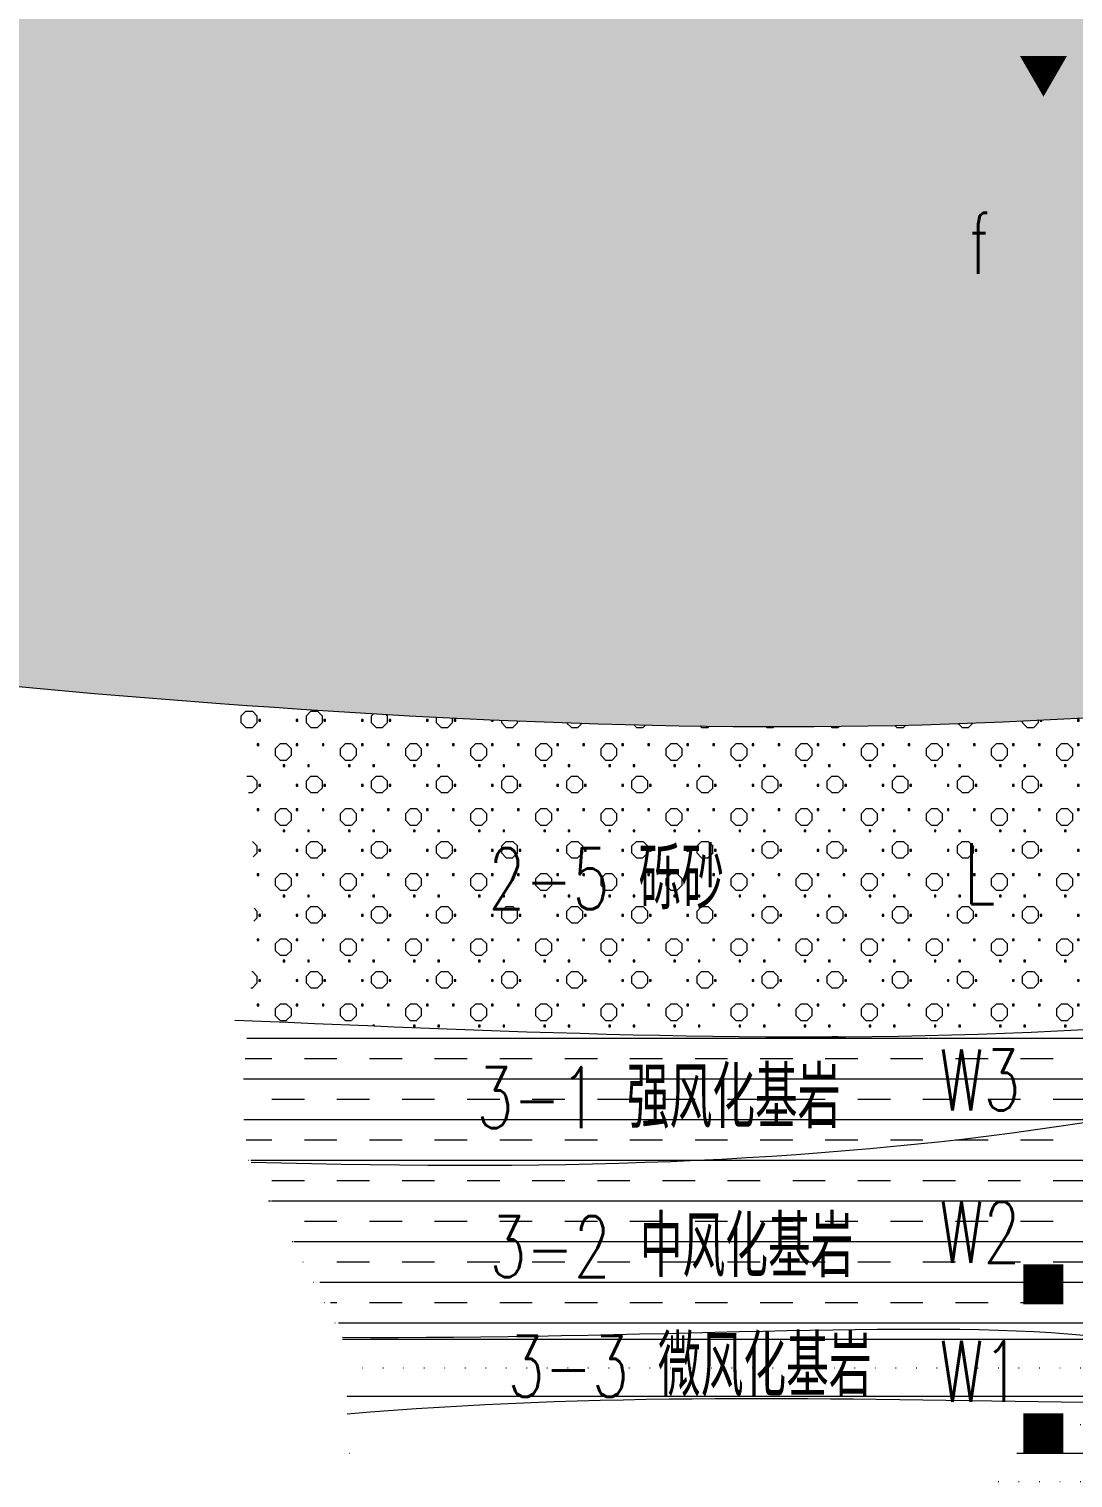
# Model space of a CAD drawing. Header units: millimetres. Extents: x -487 to 1510, y 26 to 459.
# Drawn here: x 896.9 to 948.2, y 88.4 to 159.6 of the extents above; entities that cross this region are included whole.
import ezdxf
from ezdxf.enums import TextEntityAlignment as Align

# ---------------------------------------------------------------- set-up
doc = ezdxf.new("R2010")
doc.units = ezdxf.units.MM
doc.layers.add('poubase', color=7, linetype='Continuous', lineweight=9)
doc.layers.add('地质', color=8, linetype='Continuous', lineweight=9)
doc.styles.add('KT_宋体', font='宋体', dxfattribs={"height": 2.5})
doc.styles.get("Standard").update_dxf_attribs({"font": 'simplex1.shx', "width": 0.7, "bigfont": 'hztxt.shx'})
doc.styles.add('新样式', font='simplex1.shx', dxfattribs={"width": 0.7, "height": 3, "bigfont": 'hztxt.shx'})
doc.dimstyles.new('1：20', dxfattribs={"dimtxt": 3, "dimasz": 2, "dimexe": 1, "dimexo": 1, "dimgap": 0.5, "dimtad": 1, "dimlfac": 2, "dimrnd": 0.009500000000000005, "dimdsep": 46, "dimtxsty": 'Standard', "dimcen": 0.09, "dimclrd": 256, "dimadec": 0, "dimazin": 0, "dimtfac": 1, "dimtix": 1, "dimtmove": 2, "dimatfit": 3, "dimfxl": 0, "dimtolj": 1, "dimtzin": 0, "dimarcsym": 0})

# ---------------------------------------------------------------- blocks, each defined once
blk = doc.blocks.new('*D10')
at = {"layer": 'Defpoints', "color": 0}
for p in [(936.224995726006, 263.1103979046852), (737.8037757578816, 26.36747311903377), (936.224995726006, 26.36747311903377)]:
    blk.add_point(p, dxfattribs=at)
at = {"layer": 'poubase', "color": 0, "lineweight": -2}
for p, q in [((737.8037757578816, 257.1103979046852), (737.8037757578816, 264.1103979046852)), ((936.224995726006, 257.1103979046852), (936.224995726006, 264.1103979046852))]:
    blk.add_line(p, q, dxfattribs=at)
at = {"layer": 'poubase', "lineweight": -2}
blk.add_line((739.8037757578816, 263.1103979046852), (934.224995726006, 263.1103979046852), dxfattribs=at)
at = {"layer": 'poubase'}
for points in [[(739.8037757578816, 263.4437312380185), (739.8037757578816, 262.7770645713519), (737.8037757578816, 263.1103979046852)], [(934.224995726006, 263.4437312380185), (934.224995726006, 262.7770645713519), (936.224995726006, 263.1103979046852)]]:
    blk.add_solid(points, dxfattribs=at)
at = {"layer": 'poubase', "color": 0, "insert": (837.0143857419438, 265.1103979046852), "char_height": 3, "attachment_point": 5}
blk.add_mtext('\\A1;一般路基有高压电缆通过行车道路段', dxfattribs=at)
blk = doc.blocks.new('*D11')
at = {"layer": 'Defpoints', "color": 0}
for p in [(951.2249957260059, 263.1103979046852), (936.224995726006, 26.36747311903378), (951.2249957260059, 26.36747311903377)]:
    blk.add_point(p, dxfattribs=at)
at = {"layer": 'poubase', "color": 0, "lineweight": -2}
for p, q in [((936.224995726006, 257.1103979046852), (936.224995726006, 264.1103979046852)), ((951.2249957260059, 257.1103979046852), (951.2249957260059, 264.1103979046852))]:
    blk.add_line(p, q, dxfattribs=at)
at = {"layer": 'poubase', "lineweight": -2}
blk.add_line((938.224995726006, 263.1103979046852), (949.2249957260059, 263.1103979046852), dxfattribs=at)
at = {"layer": 'poubase'}
for points in [[(938.224995726006, 263.4437312380185), (938.224995726006, 262.7770645713519), (936.224995726006, 263.1103979046852)], [(949.2249957260059, 263.4437312380185), (949.2249957260059, 262.7770645713519), (951.2249957260059, 263.1103979046852)]]:
    blk.add_solid(points, dxfattribs=at)
at = {"layer": 'poubase', "color": 0, "insert": (943.724995726006, 265.1103979046852), "char_height": 3, "attachment_point": 5}
blk.add_mtext('\\A1;桥头处理段', dxfattribs=at)

msp = doc.modelspace()

# ---------------------------------------------------------------- hatches: boundary and pattern name
at = {"layer": '地质'}
h = msp.add_hatch(dxfattribs=at)
h.set_pattern_fill('粉砂', color=256, scale=0.365, style=0)
h.set_pattern_definition([(0, (0, 0), (1.46, 1.46), [0, -2.92])])
edge = h.paths.add_edge_path()
edge.add_spline(control_points=[(948.724995726006, 172.4333333333333), (940.6075767081379, 171.6026196004606), (921.0674397155917, 178.2103895664786), (886.0522170347924, 182.1557803010127), (859.3892683072298, 190.2184425053049), (844.0031617728329, 191.0666666666669)], knot_values=[514.236011624342, 514.236011624342, 514.236011624342, 514.2360116243422, 538.4656994280919, 574.2461965959568, 620.6083324656443, 620.6083324656482, 620.6083324656482, 620.6083324656482], degree=3, periodic=0)
edge.add_spline(control_points=[(844.0031617728315, 191.0666666666669), (836.9156531839503, 191.4573955372559), (822.0700379769846, 190.6385058036305), (789.6501535450053, 195.6355323252964), (764.7143301385057, 202.8858557175253), (746.8243201958792, 203.6333333333333)], knot_values=[416.0567154210054, 416.0567154210094, 416.0567154210094, 416.0567154210094, 437.4131278077764, 460.3430395460534, 514.236011624346, 514.236011624346, 514.236011624346, 514.236011624346], degree=3, periodic=0)
edge.add_spline(control_points=[(746.8243201958792, 203.6333333333333), (739.9964782507703, 203.9186131646252), (723.5851769091471, 203.0922505741587), (707.3483747050805, 204.1256614966056), (697.8037757578757, 203.9333333333332)], knot_values=[367.0334647674263, 367.0334647674263, 367.0334647674263, 367.0334647674264, 387.602078003687, 416.0567154209967, 416.0567154210055, 416.0567154210055, 416.0567154210055], degree=3, periodic=0)
edge.add_line((697.8037757578816, 203.9333333333333), (697.8037757578815, 176.9333333333334))
edge.add_spline(control_points=[(697.8037757578816, 176.9333333333333), (714.4712398111299, 175.7387840611888), (747.1474892298683, 159.3182272188179), (780.538726121554, 148.7871021541498), (797.8355497940529, 144.34676576161)], knot_values=[156.592661391502, 156.592661391502, 156.592661391502, 156.592661391502, 207.8128200388035, 261.590604808091, 261.590604808091, 261.590604808091, 261.590604808091], degree=3, periodic=0)
edge.add_spline(control_points=[(797.8355497940529, 144.34676576161), (807.7400905828274, 141.8041317064502), (843.3747243557417, 133.8323957783874), (880.08136528776, 128.401255383118), (906.7360357232396, 126.4311058418429), (906.9776295872638, 126.4134139504342)], knot_values=[261.590604808091, 261.590604808091, 261.590604808091, 261.590604808091, 292.3849444430739, 371.6738171324988, 372.3990172642518, 372.3990172642518, 372.3990172642518, 372.3990172642518], degree=3, periodic=0)
edge.add_spline(control_points=[(906.9776295872638, 126.4134139504342), (920.8871589638219, 125.3948206832977), (934.8355685939378, 124.9210967222559), (948.724995726006, 125.7666666666667)], knot_values=[372.3990172642518, 372.3990172642518, 372.3990172642518, 372.3990172642518, 414.1517024048466, 414.1517024048466, 414.1517024048466, 414.1517024048466], degree=3, periodic=0)
edge.add_line((948.7249957260061, 125.7666666666667), (948.7249957260063, 172.4333333333333))
h.paths.add_polyline_path([(798.0946609239109, 182.1482769944035), (810.7835498127997, 182.1482769944035), (810.7835498127997, 186.0816103277369), (798.0946609239109, 186.0816103277369)], flags=24)
h.paths.add_polyline_path([(844.5656617728355, 173.0625), (853.9739951061688, 173.0625), (853.9739951061688, 175.6875), (844.5656617728355, 175.6875)], flags=24)
h.paths.add_polyline_path([(844.3124519275265, 188.4120575279915), (853.7107852608598, 188.4120575279915), (853.7107852608598, 191.0070575279915), (844.3124519275265, 191.0070575279915)], flags=24)
h.paths.add_polyline_path([(747.3868201958792, 181.2958333333333), (756.7951535292125, 181.2958333333333), (756.7951535292125, 183.9208333333333), (747.3868201958792, 183.9208333333333)], flags=24)
h.paths.add_polyline_path([(747.2072529895065, 203.133040671958), (755.1933641006176, 203.133040671958), (755.1933641006176, 205.758040671958), (747.2072529895065, 205.758040671958)], flags=9)
h.paths.add_polyline_path([(698.3712757578816, 175.6008333333333), (707.7696090912149, 175.6008333333333), (707.7696090912149, 178.1958333333333), (698.3712757578816, 178.1958333333333)], flags=25)
h.paths.add_polyline_path([(698.198002048128, 203.7166181755966), (706.1841131592391, 203.7166181755966), (706.1841131592391, 206.3416181755966), (698.198002048128, 206.3416181755966)], flags=9)
h.paths.add_polyline_path([(846.8687305115467, 184.3177579507242), (848.5809527337689, 184.3177579507242), (848.5809527337689, 185.1877579507242), (846.8687305115467, 185.1877579507242)], flags=8)
h.paths.add_polyline_path([(845.2303971782133, 184.1827579507242), (858.9303971782133, 184.1827579507242), (858.9303971782133, 186.8827579507241), (845.2303971782133, 186.8827579507241)], flags=24)
h.paths.add_polyline_path([(840.2456617728355, 183.4258333333333), (843.7606617728354, 183.4258333333333), (843.7606617728354, 186.2908333333333), (840.2456617728355, 186.2908333333333)], flags=8)
h.paths.add_polyline_path([(840.2456617728355, 183.4258333333333), (843.7606617728354, 183.4258333333333), (843.7606617728354, 186.2908333333333), (840.2456617728355, 186.2908333333333)], flags=24)
h.paths.add_polyline_path([(700.992109091215, 185.8083333333333), (702.7043313134371, 185.8083333333333), (702.7043313134371, 186.6783333333334), (700.992109091215, 186.6783333333334)], flags=8)
h.paths.add_polyline_path([(699.3537757578815, 185.6733333333333), (713.0537757578816, 185.6733333333333), (713.0537757578816, 188.3733333333333), (699.3537757578815, 188.3733333333333)], flags=24)
h.paths.add_polyline_path([(700.9360168377481, 201.8952949355115), (702.6482390599703, 201.8952949355115), (702.6482390599703, 202.7652949355115), (700.9360168377481, 202.7652949355115)], flags=24)
h.paths.add_polyline_path([(699.2976835044146, 201.7602949355115), (712.9976835044147, 201.7602949355115), (712.9976835044147, 204.4602949355115), (699.2976835044146, 204.4602949355115)], flags=9)
h.paths.add_polyline_path([(945.039995726006, 156.0616666666667), (948.409995726006, 156.0616666666667), (948.409995726006, 158.4916666666667), (945.039995726006, 158.4916666666667)], flags=24)
h.paths.add_polyline_path([(945.039995726006, 172.0616666666667), (948.409995726006, 172.0616666666667), (948.409995726006, 174.4916666666667), (945.039995726006, 174.4916666666667)], flags=24)
h.paths.add_polyline_path([(845.5074155579832, 181.9453737082432), (853.2112367548109, 181.9453737082432), (853.2112367548109, 184.6862533044941), (845.5074155579832, 184.6862533044941)], flags=24)
h.paths.add_polyline_path([(840.3181617728355, 182.0283333333333), (843.6881617728354, 182.0283333333333), (843.6881617728354, 184.4583333333333), (840.3181617728355, 184.4583333333333)], flags=24)
h.paths.add_polyline_path([(845.5164999127057, 190.287791396299), (851.7255842674281, 190.287791396299), (851.7255842674281, 192.9741648642153), (845.5164999127057, 192.9741648642153)], flags=24)
h.paths.add_polyline_path([(840.3181617728355, 190.3616666666667), (843.6881617728354, 190.3616666666667), (843.6881617728354, 192.7916666666667), (840.3181617728355, 192.7916666666667)], flags=24)
h.paths.add_polyline_path([(748.3292228635072, 190.848618120644), (756.0317462953744, 190.848618120644), (756.0317462953744, 193.5856044220139), (748.3292228635072, 193.5856044220139)], flags=24)
h.paths.add_polyline_path([(743.1393201958792, 190.9283333333333), (746.5093201958791, 190.9283333333333), (746.5093201958791, 193.3583333333333), (743.1393201958792, 193.3583333333333)], flags=24)
h.paths.add_polyline_path([(748.3285739810269, 198.8453737082432), (756.0323951778546, 198.8453737082432), (756.0323951778546, 201.5862533044941), (748.3285739810269, 201.5862533044941)], flags=24)
h.paths.add_polyline_path([(743.1393201958792, 198.9283333333333), (746.5093201958791, 198.9283333333333), (746.5093201958791, 201.3583333333333), (743.1393201958792, 201.3583333333333)], flags=24)
h.paths.add_polyline_path([(699.1688773132125, 177.6051372088692), (706.8726985100402, 177.6051372088692), (706.8726985100402, 180.3460168051201), (699.1688773132125, 180.3460168051201)], flags=24)
h.paths.add_polyline_path([(699.3433529890992, 183.5101813834424), (707.0471741859269, 183.5101813834424), (707.0471741859269, 186.2510609796934), (699.3433529890992, 186.2510609796934)], flags=24)
h.paths.add_polyline_path([(699.3080295430293, 191.8120403749099), (707.011850739857, 191.8120403749099), (707.011850739857, 194.5529199711608), (699.3080295430293, 194.5529199711608)], flags=24)
h.paths.add_polyline_path([(699.3080295430293, 199.5878843979176), (707.011850739857, 199.5878843979176), (707.011850739857, 202.3287639941685), (699.3080295430293, 202.3287639941685)], flags=24)
h.paths.add_polyline_path([(942.1173568371171, 147.25625), (945.0826346148949, 147.25625), (945.0826346148949, 150.81875), (942.1173568371171, 150.81875)], flags=24)
h.paths.add_polyline_path([(837.3955228839466, 180.8895833333334), (840.3608006617244, 180.8895833333334), (840.3608006617244, 184.4520833333334), (837.3955228839466, 184.4520833333334)], flags=24)
h.paths.add_polyline_path([(740.2166813069903, 191.2895833333333), (743.1819590847681, 191.2895833333333), (743.1819590847681, 194.8520833333333), (740.2166813069903, 194.8520833333333)], flags=24)
h = msp.add_hatch(dxfattribs=at)
h.set_pattern_fill('砾砂', color=256, scale=0.3, style=0)
h.set_pattern_definition([(90, (2.6399968, 0.8), (-3.2, 1.959370166115804e-16), [0.08000000000000002, -3.12]), (225, (1.92, 1.28), (-3.200000990236648, 3.552713678800501e-16), [0.3394112, -4.18608]), (270, (1.68, 1.04), (3.2, -5.878110498347411e-16), [0.3200000000000001, -2.88]), (315, (1.68, 0.7200000000000001), (-3.200000990236647, 7.105427357601002e-16), [0.3394112, -4.18608]), (0, (1.92, 0.48), (0, 3.2), [0.3200000000000001, -2.88]), (45, (2.24, 0.48), (0, 3.200000990236647), [0.3394112, -4.18608]), (90, (2.48, 0.7200000000000001), (-3.2, 1.959370166115804e-16), [0.3200000000000001, -2.88]), (135, (2.48, 1.04), (0, 3.200000990236647), [0.3394112, -4.18608]), (180, (0.7200000000000001, 2.88), (-3.918740332231607e-16, -3.2), [0.3200000000000001, -2.88]), (135, (0.96, 2.64), (0, 3.200000990236647), [0.3394112, -4.18608]), (90, (0.96, 2.32), (-3.2, 1.959370166115804e-16), [0.3200000000000001, -2.88]), (45, (0.7200000000000001, 2.08), (0, 3.200000990236647), [0.3394112, -4.18608]), (0, (0.4, 2.08), (0, 3.2), [0.3200000000000001, -2.88]), (315, (0.15999968, 2.32), (-3.200000990236647, 7.105427357601002e-16), [0.3394112, -4.18608]), (270, (0.15999968, 2.64), (3.2, -5.878110498347411e-16), [0.3200000000000001, -2.88]), (225, (0.4, 2.88), (-3.200000990236648, 3.552713678800501e-16), [0.3394112, -4.18608]), (270, (1.1999968, 2.88), (3.2, -5.878110498347411e-16), [0.08000000000000002, -3.12]), (0, (1.1999968, 2.8), (0, 3.2), [0.08000000000000002, -3.12]), (90, (1.2799968, 2.8), (-3.2, 1.959370166115804e-16), [0.08000000000000002, -3.12]), (180, (1.2799968, 2.88), (-3.918740332231607e-16, -3.2), [0.08000000000000002, -3.12]), (90, (2.5599968, 2.8), (-3.2, 1.959370166115804e-16), [0.08000000000000002, -3.12]), (270, (2.4799968, 2.88), (3.2, -5.878110498347411e-16), [0.08000000000000002, -3.12]), (0, (2.4799968, 2.8), (0, 3.2), [0.08000000000000002, -3.12]), (180, (2.5599968, 2.88), (-3.918740332231607e-16, -3.2), [0.08000000000000002, -3.12]), (270, (0.5599999999999999, 1.84), (3.2, -5.878110498347411e-16), [0.08000000000000002, -3.12]), (0, (0.5599999999999999, 1.76), (0, 3.2), [0.08000000000000002, -3.12]), (90, (0.6400000000000001, 1.76), (-3.2, 1.959370166115804e-16), [0.08000000000000002, -3.12]), (180, (0.6400000000000001, 1.84), (-3.918740332231607e-16, -3.2), [0.08000000000000002, -3.12]), (180, (1.2799968, 0.8800000000000001), (-3.918740332231607e-16, -3.2), [0.08000000000000002, -3.12]), (90, (1.2799968, 0.8), (-3.2, 1.959370166115804e-16), [0.08000000000000002, -3.12]), (0, (1.1999968, 0.8), (0, 3.2), [0.08000000000000002, -3.12]), (270, (1.1999968, 0.8800000000000001), (3.2, -5.878110498347411e-16), [0.08000000000000002, -3.12]), (270, (2.5599968, 0.8800000000000001), (3.2, -5.878110498347411e-16), [0.08000000000000002, -3.12]), (180, (1.8399968, 1.84), (-3.918740332231607e-16, -3.2), [0.08000000000000002, -3.12]), (90, (1.8399968, 1.76), (-3.2, 1.959370166115804e-16), [0.08000000000000002, -3.12]), (0, (1.7599968, 1.76), (0, 3.2), [0.08000000000000002, -3.12]), (270, (1.7599968, 1.84), (3.2, -5.878110498347411e-16), [0.08000000000000002, -3.12]), (0, (1.92, 1.28), (0, 3.2), [0.3200000000000001, -2.88]), (180, (2.6399968, 0.8800000000000001), (-3.918740332231607e-16, -3.2), [0.08000000000000002, -3.12]), (0, (2.5599968, 0.8), (0, 3.2), [0.08000000000000002, -3.12])])
edge = h.paths.add_edge_path()
edge.add_spline(control_points=[(948.724995726006, 125.7666666666667), (934.8355685939378, 124.9210967222559), (920.8871589638219, 125.3948206832977), (906.9776295872638, 126.4134139504342)], knot_values=[372.3990172642518, 372.3990172642518, 372.3990172642518, 372.3990172642518, 414.1517024048466, 414.1517024048466, 414.1517024048466, 414.1517024048466], degree=3, periodic=0)
edge.add_spline(control_points=[(906.9776295872636, 126.4134139504341), (908.0448596752457, 121.4025245463452), (908.1200600600987, 116.1995517502345), (907.6511052160236, 110.8847127991126)], knot_values=[3.492353922999846, 3.492353922999846, 3.492353922999846, 3.492353922999846, 18.95695638991817, 18.95695638991847, 18.95695638991847, 18.95695638991847], degree=3, periodic=0)
edge.add_spline(control_points=[(907.6511052160236, 110.8847127991128), (921.3307857231443, 110.3011132354812), (935.0589720926403, 109.6614589506381), (948.724995726006, 110.4333333333333)], knot_values=[0, 0, 0, 0, 41.07637064113812, 41.07637064113825, 41.07637064113825, 41.07637064113825], degree=3, periodic=0)
edge.add_line((948.7249957260061, 110.4333333333334), (948.7249957260061, 125.7666666666667))
h.paths.add_polyline_path([(918.8960908516816, 115.9169935639398), (931.5738686294593, 115.9169935639398), (931.5738686294593, 119.8169935639398), (918.8960908516816, 119.8169935639398)], flags=24)
h.paths.add_polyline_path([(942.0895790593393, 116.2284722222222), (945.1104123926727, 116.2284722222222), (945.1104123926727, 119.9576388888889), (942.0895790593393, 119.9576388888889)], flags=24)
h = msp.add_hatch(dxfattribs=at)
h.set_pattern_fill('泥岩', color=256, scale=0.3, style=0)
h.set_pattern_definition([(0, (0, 0), (0, 2), []), (0, (0, -1), (1.6, 2), [1.6, -1.6])])
edge = h.paths.add_edge_path()
edge.add_spline(control_points=[(948.7249957260058, 110.4333333333333), (935.058893733419, 109.6580669355828), (921.331268732429, 110.2842216047234), (907.649765534417, 110.8695460126806)], knot_values=[0.6689629319503396, 0.668962931950432, 0.668962931950432, 0.668962931950432, 41.74621009875807, 41.74621009875807, 41.74621009875807, 41.74621009875807], degree=3, periodic=0)
edge.add_spline(control_points=[(907.649765534407, 110.8695460126849), (907.4383847022654, 108.4790156641309), (907.1192405290119, 106.0664565350676), (907.786346515873, 103.9158566220718)], knot_values=[18.97166637898514, 18.97166637898514, 18.97166637898514, 18.97166637898514, 25.92712472543213, 25.92712472543213, 25.92712472543213, 25.92712472550279], degree=3, periodic=0)
edge.add_spline(control_points=[(907.786346515893, 103.9158566220062), (923.8343167428152, 103.4442337815813), (936.5109579517571, 103.9783240270405), (948.6895176583286, 105.8518177787079), (948.724995726002, 105.8572883235731)], knot_values=[0, 0, 0, 0, 35.3494680982282, 35.45276097773635, 35.45276097773635, 35.45276097773635, 35.45276097773635], degree=3, periodic=0)
edge.add_line((948.724995726006, 105.8572883235737), (948.7249957260062, 110.4333333333334))
edge = h.paths.add_edge_path()
edge.add_spline(control_points=[(948.724995726002, 105.8572883235731), (948.6895176583286, 105.8518177787079), (936.5109579517571, 103.9783240270405), (923.8343167428152, 103.4442337815813), (907.786346515893, 103.9158566220062)], knot_values=[0, 0, 0, 0, 0.103292879508146, 35.45276097773635, 35.45276097773635, 35.45276097773635, 35.45276097773635], degree=3, periodic=0)
edge.add_spline(control_points=[(907.7863465158797, 103.9158566220499), (908.7178347793814, 100.9129476122877), (911.5722030541573, 98.42077731843798), (912.2712313636918, 95.30141578365172)], knot_values=[25.92712472543213, 25.92712472543213, 25.92712472543213, 25.92712472550279, 35.63911643964278, 35.63911643964278, 35.63911643964278, 35.6391164396428], degree=3, periodic=0)
edge.add_spline(control_points=[(912.2712313636916, 95.30141578365169), (927.0212060399726, 95.18350966043704), (940.5465072264628, 96.18453982312441), (948.7171616007104, 95.3979561623005), (948.7249957260057, 95.39719986292877)], knot_values=[0, 0, 0, 0, 31.76723153484713, 31.79773867194409, 31.79773867194409, 31.79773867194409, 31.79773867194409], degree=3, periodic=0)
edge.add_line((948.7249957260061, 95.39719986292873), (948.7249957260062, 105.8572883235737))
edge = h.paths.add_edge_path(flags=17)
edge.add_spline(control_points=[(948.724995726002, 105.8572883235731), (953.1050891293113, 106.5326773469275), (958.4450851908532, 107.5971113676177), (962.6059531181328, 110.9206941850959), (963.4051260011412, 111.5684210308626)], knot_values=[35.45276097773635, 35.45276097773635, 35.45276097773635, 35.45276097773635, 48.2052159397028, 51.25279419769462, 51.25279419769462, 51.25279419769462, 51.25279419769462], degree=3, periodic=0)
edge.add_spline(control_points=[(963.4051260011412, 111.5684210308625), (958.5129764201142, 111.169059616577), (953.6229374228342, 110.7111894197106), (948.7249957260059, 110.4333333333333)], knot_values=[41.74621009875798, 41.74621009875798, 41.74621009875798, 41.74621009875798, 56.46832777345156, 56.46832777345166, 56.46832777345166, 56.46832777345166], degree=3, periodic=0)
edge.add_line((948.7249957260061, 110.4333333333333), (948.7249957260061, 105.8572883235737))
edge = h.paths.add_edge_path()
edge.add_spline(control_points=[(971.4574332767193, 112.1333333333333), (968.7715950276745, 111.9888539028224), (966.0880431284891, 111.7874359159642), (963.4051260011412, 111.5684210308625)], knot_values=[56.46832777345165, 56.46832777345165, 56.46832777345165, 56.46832777345179, 64.54212457914434, 64.54212457914434, 64.54212457914434, 64.54212457914434], degree=3, periodic=0)
edge.add_spline(control_points=[(963.4051260011412, 111.5684210308626), (962.6059531181328, 110.9206941850959), (958.4450851908532, 107.5971113676177), (953.1050891293113, 106.5326773469275), (948.724995726002, 105.8572883235731)], knot_values=[35.45276097773634, 35.45276097773634, 35.45276097773634, 35.45276097773634, 38.50033923572816, 51.25279419769461, 51.25279419769461, 51.25279419769461, 51.25279419769461], degree=3, periodic=0)
edge.add_line((948.7249957260061, 105.8572883235737), (948.7249957260061, 95.39719986292873))
edge.add_spline(control_points=[(948.7249957260057, 95.39719986292877), (951.850925887031, 95.09542539191627), (954.924357410925, 94.35764680427526), (959.8152297108669, 93.60791395895919), (964.3234190396311, 91.88784457533025)], knot_values=[31.79773867194409, 31.79773867194409, 31.79773867194409, 31.79773867194409, 43.97053095995651, 47.74626879241915, 47.74626879241915, 47.74626879241915, 47.74626879241915], degree=3, periodic=0)
edge.add_spline(control_points=[(964.3234190396178, 91.88784457533647), (966.7013132445965, 91.85879227944346), (969.079167235267, 91.83005667881604), (971.4574332767202, 91.79999999999998)], knot_values=[51.82061852595063, 51.82061852595063, 51.82061852595063, 51.82061852595063, 58.95669010479719, 58.95669010479828, 58.95669010479828, 58.95669010479828], degree=3, periodic=0)
edge.add_line((971.4574332767191, 91.8), (971.4574332767193, 112.1333333333333))
edge = h.paths.add_edge_path()
edge.add_spline(control_points=[(1011.302429753619, 112.4699621723708), (998.0232903287388, 112.1726027513412), (984.712518673502, 112.8463648013233), (971.4574332767193, 112.1333333333333)], knot_values=[64.54212457914421, 64.54212457914421, 64.54212457914421, 64.54212457914421, 104.3877355997601, 104.3877355997601, 104.3877355997601, 104.3877355997602], degree=3, periodic=0)
edge.add_line((971.4574332767193, 112.1333333333333), (971.4574332767193, 91.8))
edge.add_spline(control_points=[(971.4574332767205, 91.79999999999997), (984.7363644884819, 91.63218001539951), (998.0281413511672, 91.42317552157267), (1011.302429753618, 91.84247075067918)], knot_values=[58.95669010479719, 58.95669010479828, 58.95669010479828, 58.95669010479828, 98.800594010446, 98.800594010446, 98.800594010446, 98.800594010446], degree=3, periodic=0)
edge.add_line((1011.302429753619, 91.8424707506792), (1011.302429753619, 112.4699621723708))
h.paths.add_polyline_path([(917.2035651877362, 105.1449092979248), (938.4091207432919, 105.1449092979248), (938.4091207432919, 109.0282426312582), (917.2035651877362, 109.0282426312582)], flags=24)
h.paths.add_polyline_path([(941.2145790593393, 106.0923611111111), (945.9854123926726, 106.0923611111111), (945.9854123926726, 109.7381944444444), (941.2145790593393, 109.7381944444444)], flags=24)
h.paths.add_polyline_path([(917.8327408916723, 97.80796431910524), (939.0549631138946, 97.80796431910524), (939.0549631138946, 101.7412976524386), (917.8327408916723, 101.7412976524386)], flags=24)
h.paths.add_polyline_path([(944.989995726006, 96.51166666666668), (948.459995726006, 96.51166666666668), (948.459995726006, 99.24166666666669), (944.989995726006, 99.24166666666669)], flags=8)
h.paths.add_polyline_path([(944.989995726006, 96.51166666666668), (948.459995726006, 96.51166666666668), (948.459995726006, 99.24166666666669), (944.989995726006, 99.24166666666669)], flags=24)
h.paths.add_polyline_path([(941.2215235037837, 98.59930555555555), (945.9784679482282, 98.59930555555555), (945.9784679482282, 102.2034722222222), (941.2215235037837, 102.2034722222222)], flags=24)
h.paths.add_polyline_path([(949.0859058961614, 110.3042484030603), (958.4942392294947, 110.3042484030603), (958.4942392294947, 112.9292484030603), (949.0859058961614, 112.9292484030603)], flags=9)
h.paths.add_polyline_path([(949.287495726006, 94.25575093856858), (958.6958290593393, 94.25575093856858), (958.6958290593393, 96.88075093856858), (949.287495726006, 96.88075093856858)], flags=25)
h.paths.add_polyline_path([(949.3681304376851, 103.9055202466139), (958.7764637710184, 103.9055202466139), (958.7764637710184, 106.5305202466139), (949.3681304376851, 106.5305202466139)], flags=24)
h.paths.add_polyline_path([(967.7224332767192, 105.2116666666667), (971.1924332767193, 105.2116666666667), (971.1924332767193, 107.9416666666667), (967.7224332767192, 107.9416666666667)], flags=8)
h.paths.add_polyline_path([(967.7224332767192, 105.2116666666667), (971.1924332767193, 105.2116666666667), (971.1924332767193, 107.9416666666667), (967.7224332767192, 107.9416666666667)], flags=24)
h.paths.add_polyline_path([(951.9120790593394, 96.6404166666667), (952.9156901704505, 96.6404166666667), (952.9156901704505, 97.51791666666668), (951.9120790593394, 97.51791666666668)], flags=8)
h.paths.add_polyline_path([(950.284995726006, 96.51666666666668), (963.964995726006, 96.51666666666668), (963.964995726006, 99.15666666666668), (950.284995726006, 99.15666666666668)], flags=24)
h.paths.add_polyline_path([(963.953961054497, 99.96597222222218), (968.7109054989414, 99.96597222222218), (968.7109054989414, 103.5701388888888), (963.953961054497, 103.5701388888888)], flags=24)
h.paths.add_polyline_path([(972.0249332767193, 90.46749999999996), (981.4232666100526, 90.46749999999996), (981.4232666100526, 93.06249999999997), (972.0249332767193, 93.06249999999997)], flags=9)
h.paths.add_polyline_path([(972.0199332767193, 110.7958333333333), (981.4282666100526, 110.7958333333333), (981.4282666100526, 113.4208333333333), (972.0199332767193, 113.4208333333333)], flags=9)
h.paths.add_polyline_path([(974.6445166100526, 105.3404166666667), (975.6481277211637, 105.3404166666667), (975.6481277211637, 106.2179166666667), (974.6445166100526, 106.2179166666667)], flags=8)
h.paths.add_polyline_path([(973.0174332767192, 105.2166666666667), (986.6974332767193, 105.2166666666667), (986.6974332767193, 107.8566666666667), (973.0174332767192, 107.8566666666667)], flags=24)
h = msp.add_hatch(dxfattribs=at)
h.set_pattern_fill('细砂岩', color=256, scale=0.3, style=0)
h.set_pattern_definition([(0, (0, 0), (0, 2.8), []), (0, (0, 1.4), (0, 2.8), [0.028, -0.9800000000000001])])
edge = h.paths.add_edge_path()
edge.add_spline(control_points=[(948.724995726006, 92.10000000000002), (936.6430858769702, 92.29421530298558), (924.5346689338645, 92.5888275257012), (912.5072324960383, 91.52842810294919)], knot_values=[0, 0, 0, 4.263256414560601e-14, 36.22227309012369, 36.22227309012369, 36.22227309012369, 36.22227309012369], degree=3, periodic=0)
edge.add_spline(control_points=[(912.5072324960385, 91.52842810294923), (912.6311556635092, 83.10091721411689), (916.068429231022, 77.38769480727096), (914.6889096611785, 66.43333333333334)], knot_values=[39.41947787384477, 39.41947787384477, 39.41947787384477, 39.41947787384479, 64.91573938684542, 64.91573938684542, 64.91573938684542, 64.91573938684542], degree=3, periodic=0)
edge.add_line((914.6889096611784, 66.43333333333334), (947.224995726006, 66.43333333333334))
edge.add_line((947.224995726006, 66.43333333333334), (948.7249957260061, 66.43333333333334))
edge.add_line((948.7249957260061, 66.43333333333334), (948.7249957260059, 92.10000000000001))
edge = h.paths.add_edge_path()
edge.add_spline(control_points=[(971.4574332767202, 91.79999999999998), (969.079167235267, 91.83005667881604), (966.7013132445965, 91.85879227944346), (964.3234190396178, 91.88784457533647)], knot_values=[51.82061852595062, 51.82061852595062, 51.82061852595062, 51.82061852595172, 58.95669010479828, 58.95669010479828, 58.95669010479828, 58.95669010479828], degree=3, periodic=0)
edge.add_spline(control_points=[(964.3234190396178, 91.88784457533647), (959.125711195843, 91.95134838720774), (953.9278112114087, 92.01636534302101), (948.724995726006, 92.10000000000002)], knot_values=[36.22227309012364, 36.22227309012364, 36.22227309012364, 36.22227309012364, 51.82061852595059, 51.82061852595059, 51.82061852595059, 51.82061852595063], degree=3, periodic=0)
edge.add_line((948.7249957260061, 92.10000000000002), (948.7249957260061, 66.43333333333334))
edge.add_line((948.7249957260061, 66.43333333333334), (950.224995726006, 66.43333333333334))
edge.add_line((950.224995726006, 66.43333333333334), (1011.302429753619, 66.43333333333334))
edge.add_line((1011.302429753619, 66.43333333333334), (1011.302429753619, 91.84247075067918))
edge.add_spline(control_points=[(1011.302429753618, 91.84247075067918), (998.0281413511672, 91.42317552157267), (984.7363644884819, 91.63218001539951), (971.4574332767205, 91.79999999999997)], knot_values=[58.95669010479718, 58.95669010479718, 58.95669010479718, 58.95669010479718, 98.8005940104449, 98.8005940104449, 98.8005940104449, 98.80059401044599], degree=3, periodic=0)
edge = h.paths.add_edge_path()
edge.add_spline(control_points=[(948.7249957260057, 95.39719986292877), (948.7171616007104, 95.3979561623005), (940.5465072264628, 96.18453982312441), (927.0212060399726, 95.18350966043704), (912.2712313636916, 95.30141578365169)], knot_values=[0, 0, 0, 0, 0.0305071370969614, 31.79773867194409, 31.79773867194409, 31.79773867194409, 31.79773867194409], degree=3, periodic=0)
edge.add_spline(control_points=[(912.2712313636918, 95.30141578365172), (912.5433258774187, 94.08721437239328), (912.4888582585892, 92.7779853030985), (912.5072324960385, 91.52842810294925)], knot_values=[35.63911643964278, 35.63911643964278, 35.63911643964278, 35.6391164396428, 39.41947787384477, 39.41947787384477, 39.41947787384477, 39.41947787384479], degree=3, periodic=0)
edge.add_spline(control_points=[(912.5072324960383, 91.52842810294919), (924.5346689338645, 92.5888275257012), (936.6430858769702, 92.29421530298558), (948.724995726006, 92.10000000000002)], knot_values=[0, 0, 0, 0, 36.22227309012364, 36.22227309012369, 36.22227309012369, 36.22227309012369], degree=3, periodic=0)
edge.add_line((948.724995726006, 92.10000000000002), (948.7249957260062, 95.39719986292872))
h.paths.add_polyline_path([(918.6276907898307, 77.75405834161423), (939.849913012053, 77.75405834161423), (939.849913012053, 81.68739167494755), (918.6276907898307, 81.68739167494755)], flags=24)
h.paths.add_polyline_path([(944.989995726006, 72.51166666666668), (948.459995726006, 72.51166666666668), (948.459995726006, 75.24166666666669), (944.989995726006, 75.24166666666669)], flags=8)
h.paths.add_polyline_path([(944.989995726006, 72.51166666666668), (948.459995726006, 72.51166666666668), (948.459995726006, 75.24166666666669), (944.989995726006, 75.24166666666669)], flags=24)
h.paths.add_polyline_path([(944.989995726006, 89.17833333333334), (948.459995726006, 89.17833333333334), (948.459995726006, 91.90833333333335), (944.989995726006, 91.90833333333335)], flags=24)
h.paths.add_polyline_path([(944.989995726006, 89.17833333333334), (948.459995726006, 89.17833333333334), (948.459995726006, 91.90833333333335), (944.989995726006, 91.90833333333335)], flags=8)
h.paths.add_polyline_path([(941.2215235037837, 77.26597222222223), (945.9784679482282, 77.26597222222223), (945.9784679482282, 80.87013888888889), (941.2215235037837, 80.87013888888889)], flags=24)
h.paths.add_polyline_path([(972.0199332767193, 67.12916666666663), (981.4282666100526, 67.12916666666663), (981.4282666100526, 69.75416666666663), (972.0199332767193, 69.75416666666663)], flags=24)
h.paths.add_polyline_path([(972.0249332767193, 80.80083333333327), (981.4232666100526, 80.80083333333327), (981.4232666100526, 83.39583333333329), (972.0249332767193, 83.39583333333329)], flags=24)
h.paths.add_polyline_path([(972.0249332767193, 90.46749999999996), (981.4232666100526, 90.46749999999996), (981.4232666100526, 93.06249999999997), (972.0249332767193, 93.06249999999997)], flags=9)
h.paths.add_polyline_path([(949.157480185107, 66.07002745057278), (958.5658135184403, 66.07002745057278), (958.5658135184403, 68.69502745057278), (949.157480185107, 68.69502745057278)], flags=9)
h.paths.add_polyline_path([(949.1274313083654, 91.4661328362201), (958.5357646416987, 91.4661328362201), (958.5357646416987, 94.0911328362201), (949.1274313083654, 94.0911328362201)], flags=9)
h.paths.add_polyline_path([(974.6445166100526, 70.00708333333334), (975.6481277211637, 70.00708333333334), (975.6481277211637, 70.88458333333332), (974.6445166100526, 70.88458333333332)], flags=8)
h.paths.add_polyline_path([(973.0174332767192, 69.88333333333333), (986.6974332767193, 69.88333333333333), (986.6974332767193, 72.52333333333333), (973.0174332767192, 72.52333333333333)], flags=24)
h.paths.add_polyline_path([(967.7224332767192, 69.87833333333333), (971.1924332767193, 69.87833333333333), (971.1924332767193, 72.60833333333333), (967.7224332767192, 72.60833333333333)], flags=24)
h.paths.add_polyline_path([(967.7224332767192, 69.87833333333333), (971.1924332767193, 69.87833333333333), (971.1924332767193, 72.60833333333333), (967.7224332767192, 72.60833333333333)], flags=8)
h.paths.add_polyline_path([(974.6445166100526, 83.00708333333334), (975.6481277211637, 83.00708333333334), (975.6481277211637, 83.88458333333332), (974.6445166100526, 83.88458333333332)], flags=8)
h.paths.add_polyline_path([(973.0174332767192, 82.88333333333333), (988.1196554989415, 82.88333333333333), (988.1196554989415, 85.52333333333333), (973.0174332767192, 85.52333333333333)], flags=24)
h.paths.add_polyline_path([(967.7224332767192, 82.87833333333333), (971.1924332767193, 82.87833333333333), (971.1924332767193, 85.60833333333333), (967.7224332767192, 85.60833333333333)], flags=8)
h.paths.add_polyline_path([(967.7224332767192, 82.87833333333333), (971.1924332767193, 82.87833333333333), (971.1924332767193, 85.60833333333333), (967.7224332767192, 85.60833333333333)], flags=24)
h.paths.add_polyline_path([(951.9120790593394, 72.6404166666667), (952.9156901704505, 72.6404166666667), (952.9156901704505, 73.51791666666668), (951.9120790593394, 73.51791666666668)], flags=8)
h.paths.add_polyline_path([(950.284995726006, 72.51666666666668), (963.964995726006, 72.51666666666668), (963.964995726006, 75.15666666666668), (950.284995726006, 75.15666666666668)], flags=24)
h.paths.add_polyline_path([(951.9120790593394, 89.30708333333335), (952.9156901704505, 89.30708333333335), (952.9156901704505, 90.18458333333334), (951.9120790593394, 90.18458333333334)], flags=8)
h.paths.add_polyline_path([(950.284995726006, 89.18333333333334), (963.964995726006, 89.18333333333334), (963.964995726006, 91.82333333333334), (950.284995726006, 91.82333333333334)], flags=24)
h.paths.add_polyline_path([(963.953961054497, 73.29930555555552), (968.7109054989414, 73.29930555555552), (968.7109054989414, 76.90347222222218), (963.953961054497, 76.90347222222218)], flags=24)
h.paths.add_polyline_path([(963.953961054497, 84.96597222222218), (968.7109054989414, 84.96597222222218), (968.7109054989414, 88.57013888888883), (963.953961054497, 88.57013888888883)], flags=24)
h.paths.add_polyline_path([(918.7353379487812, 91.93866186356554), (939.9408935043368, 91.93866186356554), (939.9408935043368, 95.82199519689888), (918.7353379487812, 95.82199519689888)], flags=9)
h.paths.add_polyline_path([(941.2215235037837, 91.76597222222223), (945.9784679482282, 91.76597222222223), (945.9784679482282, 95.37013888888889), (941.2215235037837, 95.37013888888889)], flags=24)

# ---------------------------------------------------------------- linework, layer by layer
for points, start_tangent, end_tangent in [([(542.6504080551993, 173.3), (596.1514218025594, 181.9666666666667), (649.042246954462, 173.7333333333333), (697.8037757578816, 176.9333333333333), (746.5216791173998, 161.1197143892909), (827.741825282691, 137.545743931599), (906.2528836961969, 126.4669786957577), (948.724995726006, 125.7666666666667), (971.4574332767193, 127.4666666666666), (1017.56525935319, 127.6925889936904)], (0.9999504085633053, -0.00995893639295327), (0.9992277127563511, 0.03929348622495887)), ([(906.9813729115526, 110.8981041739614), (948.724995726006, 110.4333333333333), (971.4574332767193, 112.1333333333333), (1015.068441747744, 112.5823573935365)], (0.9990912264352236, -0.04262301326936988), (0.9992852072219811, 0.03780310340861542)), ([(912.5072324960383, 91.52842810294919), (948.724995726006, 92.10000000000001), (971.4574332767193, 91.79999999999997), (1013.381638137244, 91.91338573736698)], (0.9961359747827845, 0.08782436873414817), (0.9993282339678778, 0.03664806672448995))]:
    msp.add_spline(points, degree=3, dxfattribs=dict(at, start_tangent=start_tangent, end_tangent=end_tangent))
for points, knots in [([(907.786346515893, 103.9158566220062), (923.8343167428152, 103.4442337815813), (941.070780420522, 104.1704377471855), (958.4498563739073, 107.5816591553136), (962.655665030823, 110.9605170688954), (963.479432984129, 111.6286704244289)], [0, 0, 0, 0, 35.3494680982282, 48.2052159397028, 51.34725956475384, 51.34725956475384, 51.34725956475384, 51.34725956475384]), ([(912.2712313636916, 95.30141578365169), (927.0212060399726, 95.18350966043704), (945.7242553573769, 96.56775362238682), (954.9417101648055, 94.35266254027897), (959.9004673241448, 93.59486787483502), (964.83415231649, 91.6918920143346)], [0, 0, 0, 0, 31.76723153484713, 43.97053095995651, 47.88501917315538, 47.88501917315538, 47.88501917315538, 47.88501917315538])]:
    msp.add_open_spline(points, degree=3, knots=knots, dxfattribs=at)

# ---------------------------------------------------------------- texts
at = {"layer": '地质', "style": 'KT_宋体'}
for s, p in [('▼', (946.724995726006, 158.2666666666667)), ('■', (946.724995726006, 98.76666666666668)), ('■', (946.724995726006, 98.76666666666668)), ('■', (946.724995726006, 91.43333333333334)), ('■', (946.724995726006, 91.43333333333334))]:
    msp.add_text(s, height=1.8, dxfattribs=at).set_placement(p, align=Align.TOP_CENTER)
at = {"layer": '地质', "style": '新样式', "width": 0.7}
for s, p in [('f', (943.599995726006, 149.1)), ('2-5 砾砂', (925.2349797405705, 117.8447713417176)), ('L', (943.599995726006, 118.1)), ('W3', (943.599995726006, 107.95)), ('3-1 强风化基岩', (927.806342965514, 107.0810204090359)), ('W2', (943.599995726006, 100.45)), ('3-2 中风化基岩', (928.4438520027834, 99.75240876354968)), ('3-3 微风化基岩', (929.338115726559, 93.87477297467666)), ('W1', (943.599995726006, 93.61666666666667))]:
    msp.add_text(s, height=3, dxfattribs=at).set_placement(p, align=Align.MIDDLE_CENTER)

# ---------------------------------------------------------------- dimensions: what is measured, and where the dimension line sits
at = {"layer": 'poubase'}
for base, p1, p2, text, picture, middle in [((936.224995726006, 263.1103979046852), (737.8037757578816, 26.36747311903377), (936.224995726006, 26.36747311903377), '一般路基有高压电缆通过行车道路段', '*D10', (837.0143857419438, 265.1103979046852)), ((951.2249957260059, 263.1103979046852), (936.224995726006, 26.36747311903378), (951.2249957260059, 26.36747311903377), '桥头处理段', '*D11', (943.724995726006, 265.1103979046852))]:
    dim = msp.add_linear_dim(base=base, p1=p1, p2=p2, text=text, dimstyle='1：20', dxfattribs=at)
    dim.commit()
    dim.dimension.update_dxf_attribs({"geometry": picture, "text_midpoint": middle})

doc.saveas('drawing.dxf')
